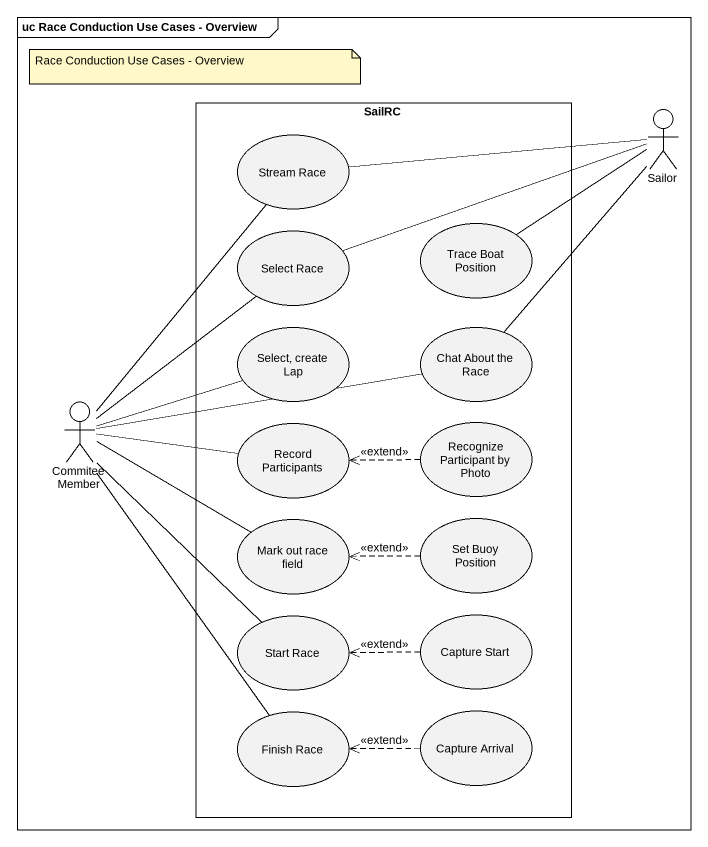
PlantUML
@startuml
mainframe uc Race Conduction Use Cases - Overview
rectangle SailRC {
  usecase "Stream Race" as Stream_Race
  usecase "Select Race" as Select_Race
  usecase "Trace Boat Position" as Trace_Boat_Position
  usecase "Select, create Lap" as Select_create_Lap
  usecase "Chat About the Race" as Chat_About_the_Race
  usecase "Record Participants" as Record_Participants
  usecase "Recognize Participant by Photo" as Recognize_Participant_by
  usecase "Mark out race field" as Mark_out_race_field
  usecase "Set Buoy Position" as Set_Buoy_Position
  usecase "Start Race" as Start_Race
  usecase "Capture Start" as Capture_Start
  usecase "Finish Race" as Finish_Race
  usecase "Capture Arrival" as Capture_Arrival
}
actor Sailor
actor "Commitee Member" as Commitee_Member
Sailor -left- Stream_Race
Sailor -left- Select_Race
Sailor -left- Trace_Boat_Position
Sailor -- Chat_About_the_Race
Commitee_Member -up- Stream_Race
Commitee_Member -up- Select_Race
Commitee_Member -right- Select_create_Lap
Commitee_Member -right- Chat_About_the_Race
Commitee_Member -right- Record_Participants
Commitee_Member -right- Mark_out_race_field
Commitee_Member -- Start_Race
Commitee_Member -- Finish_Race
Recognize_Participant_by .left.> Record_Participants : <<extend>>
Set_Buoy_Position .left.> Mark_out_race_field : <<extend>>
Capture_Start .left.> Start_Race : <<extend>>
Capture_Arrival .left.> Finish_Race : <<extend>>
note as N1
  Race Conduction Use Cases - Overview
end note
@enduml
